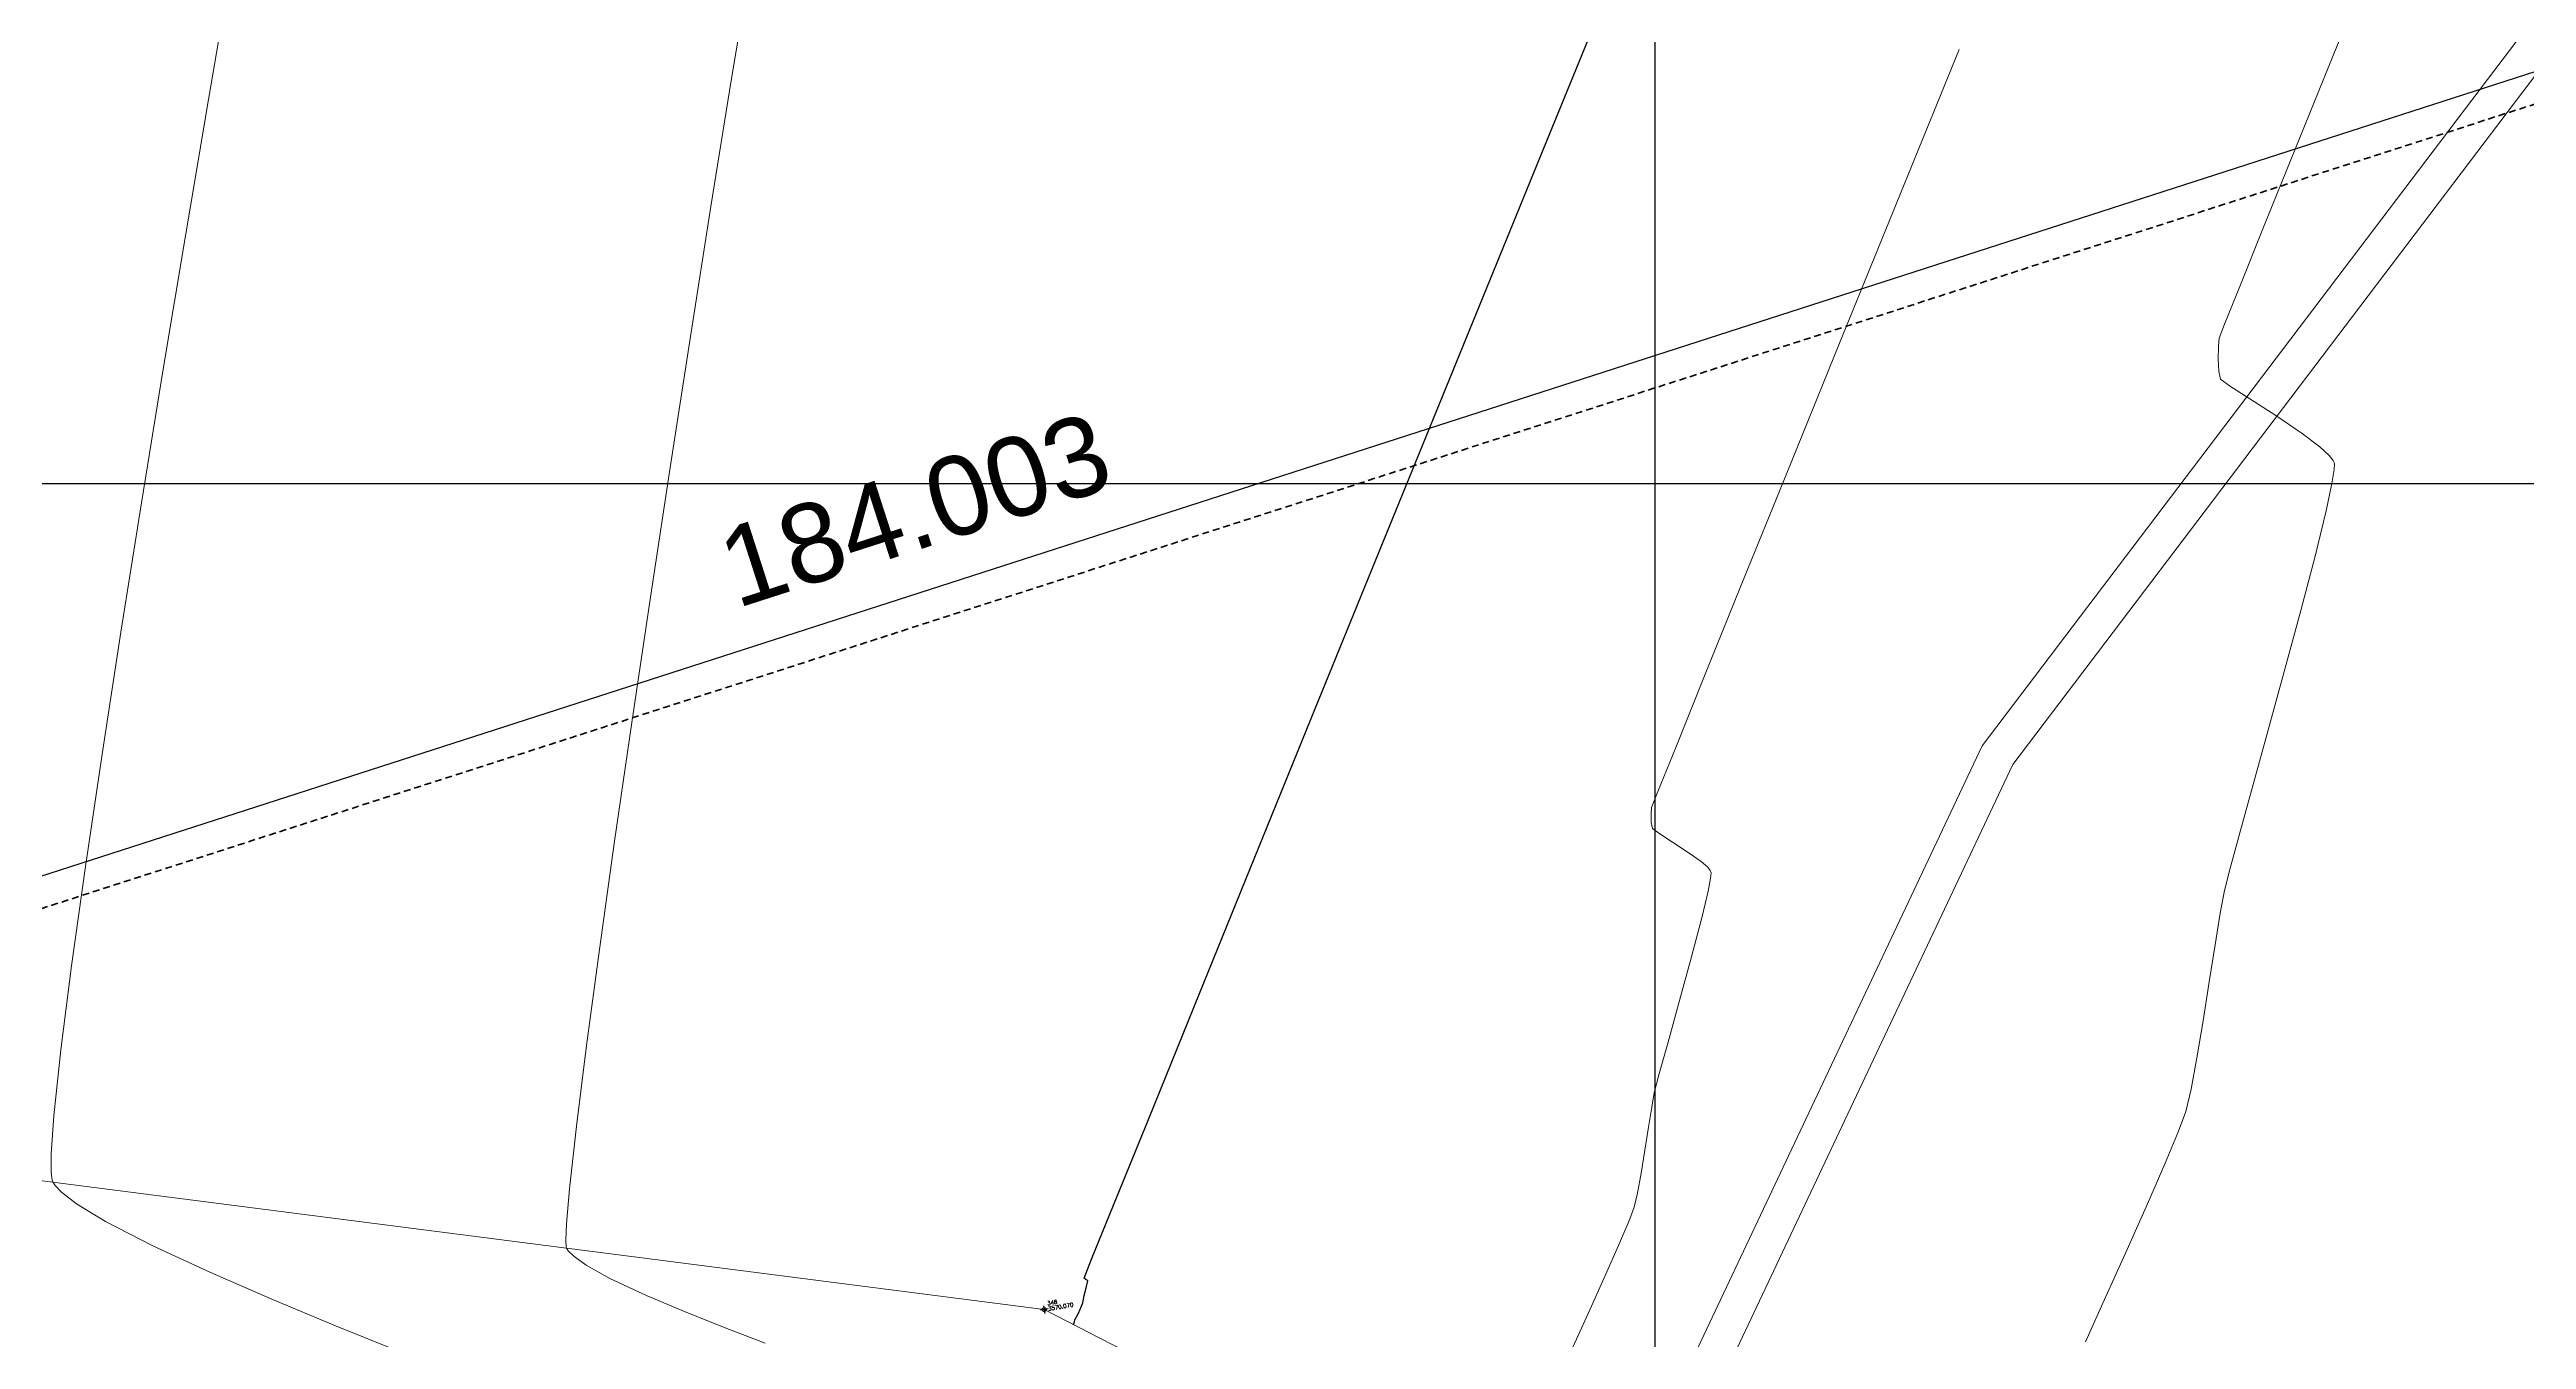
# Model space of a CAD drawing. Header units: millimetres. Extents: x 736950 to 740938, y 8500595 to 8502163.
# Drawn here: x 738059.5 to 738122, y 8501278.4 to 8501310.9 of the extents above; entities that cross this region are included whole.
import ezdxf

# ---------------------------------------------------------------- set-up
doc = ezdxf.new("R2010")
doc.units = ezdxf.units.MM
doc.linetypes.add('DASHED', pattern=[0.75, 0.5, -0.25])
for name, color, linetype, lineweight in [('CAMINO ACTUAL', 1, 'Continuous', 13), ('CONT-MJR', 80, 'Continuous', 30), ('CONT-MNR', 96, 'Continuous', 15), ('COTAS', 40, 'Continuous', 5), ('PERIMETRO', 7, 'Continuous', 35), ('pista', 251, 'Continuous', 5), ('saiwite', 5, 'Continuous', 5)]:
    doc.layers.add(name, color=color, linetype=linetype, lineweight=lineweight)
doc.layers.add('Cuadricula Coordenadas', color=5, linetype='Continuous')
doc.styles.add('5mm', font='arial.ttf', dxfattribs={"height": 3})
doc.styles.add('COTAS', font='arial.ttf')
doc.dimstyles.new('Copy of GenDist', dxfattribs={"dimtxt": 2, "dimasz": 2, "dimexe": 0.18, "dimexo": 0.0625, "dimgap": 1, "dimtad": 2, "dimdec": 3, "dimzin": 1, "dimdsep": 46, "dimtxsty": 'COTAS', "dimcen": 0.09, "dimadec": 3, "dimazin": 0, "dimtfac": 1, "dimtdec": 3, "dimtofl": 0, "dimtmove": 0, "dimatfit": 3, "dimfxl": 1, "dimtolj": 1, "dimtzin": 0, "dimarcsym": 0})

# ---------------------------------------------------------------- blocks, each defined once
blk = doc.blocks.new('*D157')
at = {"layer": 'COTAS', "color": 0, "lineweight": -2, "transparency": 16777216}
for p, q in [((738169.7117402977, 8501324.95614536), (738169.4360799836, 8501325.810938135)), ((737996.2726181126, 8501269.778691178), (738167.5878572729, 8501325.025780309)), ((737994.5895635025, 8501268.481364962), (737994.3139031883, 8501269.336157737))]:
    blk.add_line(p, q, dxfattribs=at)
at = {"layer": 'COTAS', "color": 0, "transparency": 16777216}
for points in [[(738167.4855496674, 8501325.34302511), (738167.6901648785, 8501324.708535507), (738169.4913260904, 8501325.639625942)], [(737996.1703105071, 8501270.09593598), (737996.3749257182, 8501269.461446375), (737994.3691492951, 8501269.164845545)]]:
    blk.add_solid(points, dxfattribs=at)
at = {"layer": 'Defpoints', "color": 0, "transparency": 16777216}
for p in [(738169.4913260904, 8501325.639625942), (738169.7309229737, 8501324.89666196), (737994.6087461784, 8501268.421881562)]:
    blk.add_point(p, dxfattribs=at)
at = {"layer": 'COTAS', "color": 0, "transparency": 16777216, "insert": (738081.3096925169, 8501299.326479118), "char_height": 2, "attachment_point": 5, "rotation": 17.873882615968956, "style": 'COTAS'}
blk.add_mtext('\\A1;184.003', dxfattribs=at)

msp = doc.modelspace()

# ---------------------------------------------------------------- hatches: boundary and pattern name
at = {"layer": 'pista'}
h = msp.add_hatch(dxfattribs=at)
h.set_pattern_fill('HONEY', color=256, scale=3, angle=9.94991650582834, style=0)
h.set_pattern_definition([(9.94991650582834, (1479841.21072825, -18.49207214638591), (0.4979252195647159, 0.4170677100899267), [0.375, -0.75]), (129.9499165058283, (1479841.21072825, -18.49207214638591), (-0.6101538418184378, 0.222682034283025), [0.3749999999999999, -0.7499999999999998]), (69.94991650582834, (1479841.21072825, -18.49207214638591), (-0.112228622253722, 0.6397497443729518), [-0.75, 0.375])])
h.paths.add_polyline_path([(737744.7999806425, 8501250.923935566), (737743.4751223363, 8501250.754223157), (737756.465848178, 8501242.026572531), (737763.5739612179, 8501242.006896213), (737770.002546867, 8501243.455222024), (737769.8468594846, 8501244.342704736), (737763.4750639071, 8501242.907173423), (737756.7405500773, 8501242.925815564)])
h.paths.add_polyline_path([(737794.2809870465, 8501256.017245878), (737809.7820272583, 8501263.709828075), (737823.391616501, 8501273.483615467), (737837.0791595323, 8501280.557800073), (737851.5530432165, 8501285.77819753), (737870.8510758049, 8501293.050216693, -0.9976846880626209), (737871.0089264096, 8501292.63424804), (737865.2748787645, 8501289.581801567, 0.7845063948290762), (737866.1540430214, 8501286.121818589), (737883.2588851704, 8501291.348365877), (737897.4188924351, 8501296.516943583), (737903.2981396064, 8501301.44146652, -0.5512150924587264), (737904.1219025984, 8501301.177325813), (737906.855912117, 8501297.98174819, 0.5618964424650519), (737910.2738656431, 8501298.536066804), (737914.22079628, 8501308.558674501), (737925.6412323939, 8501300.72656757, 0.340189525830376), (737928.7023693406, 8501300.894137181), (737936.9171069289, 8501306.117412793, -0.358727273887905), (737938.1716059428, 8501305.962964654), (737943.1732157968, 8501301.051021611, 0.3417074120720416), (737946.0555081918, 8501300.709858142), (737955.8779356404, 8501307.072689936), (737971.8320576148, 8501314.464803053), (737988.5677626224, 8501323.411181662), (738023.1375471824, 8501336.282937778), (738044.4246208373, 8501357.728329657), (738061.4456776979, 8501362.208386911), (738078.9085143938, 8501363.070318012), (738112.0997810266, 8501372.051506756), (738118.6561313582, 8501373.365123207), (738128.3493353954, 8501376.976906104), (738155.2251721952, 8501366.826195797), (738176.6167526407, 8501363.543890122), (738193.8053773039, 8501353.328603027), (738204.7313956148, 8501340.877429372), (738207.705198212, 8501335.751671141), (738214.35685511, 8501331.742925933), (738229.9282901662, 8501313.374534177), (738233.5603594936, 8501308.186787868), (738234.53883727, 8501308.358438132), (738230.6417003467, 8501313.924784988), (738214.9478837823, 8501332.43754055), (738208.3676942562, 8501336.403214611), (738205.4657963786, 8501341.405035153), (738194.387784551, 8501354.029418997), (738176.9261677533, 8501364.406946706), (738155.4549153853, 8501367.70147717), (738128.3514754312, 8501377.93815071), (738118.4090486554, 8501374.233504975), (738111.8936108743, 8501372.928085677), (738078.7671659255, 8501363.964436961), (738061.3074614278, 8501363.102660457), (738043.958527311, 8501358.536303693), (738022.6381405202, 8501337.057350922), (737988.196920163, 8501324.233464561), (737971.4304040315, 8501315.270615296), (737955.4419368334, 8501307.862588815), (737945.5806043665, 8501301.47455489, -0.3391433520832071), (737943.8038299843, 8501301.693147572), (737938.8116631231, 8501306.59581691, 0.3560082385246841), (737936.4342009705, 8501306.876887502), (737928.158540546, 8501301.61487459, -0.3502196171718997), (737926.1502499409, 8501301.468794718), (737914.5128481541, 8501309.44969617, 0.4302069892023044), (737913.4330382891, 8501309.014522241), (737909.4507249827, 8501298.90206584, -0.5704007069138802), (737907.5397775185, 8501298.566836312), (737904.9064502402, 8501301.644734057, 0.4931454261128044), (737902.7202336333, 8501302.131411942), (737896.9620044216, 8501297.308254998), (737882.9728831241, 8501292.20205278), (737866.0373022418, 8501287.027224885, -0.7384715771871906), (737865.6977918843, 8501288.787355538), (737871.5108758068, 8501291.881875956, 0.9119586051647783), (737870.5337161538, 8501293.892406015), (737851.2416702455, 8501286.62264278), (737836.7183275839, 8501281.384406622), (737822.9200107896, 8501274.252970394), (737809.3164408724, 8501264.483505804), (737793.8201376351, 8501256.79327439), (737778.9884914039, 8501246.402265295), (737769.846859484, 8501244.34270474), (737770.0025468671, 8501243.455222024), (737779.3594973255, 8501245.563292695)])
h.paths.add_polyline_path([(738260.5182952256, 8501271.251537092), (738234.538837269, 8501308.358438132), (738233.56035949, 8501308.186787868), (738259.6897886079, 8501270.86568047), (738269.3749442189, 8501234.589470252), (738274.5057655985, 8501215.583008338), (738279.7983711922, 8501189.602392923), (738280.7089290785, 8501189.641305126), (738275.382018582, 8501215.790318219), (738270.2441657205, 8501234.822827347)])

# ---------------------------------------------------------------- linework, layer by layer
at = {"linetype": 'Continuous', "extrusion": (-0.172787269436437, 0.9849591664230046, 0), "elevation": 8245881.213062788}
msp.add_lwpolyline([(-2195896.082162655, 0), (-2195895.882162654, 0)], dxfattribs=at)
at = {"linetype": 'Continuous', "extrusion": (0.9849591664230046, 0.172787269436437, 0), "elevation": 2195895.982162654}
msp.add_lwpolyline([(8245881.313062789, 0), (8245881.113062788, 0)], dxfattribs=at)
at = {"linetype": 'Continuous'}
msp.add_circle((738084.5772402195, 8501279.156765765), 0.05, dxfattribs=at)
at = {"layer": 'CAMINO ACTUAL'}
for points in [[(738093.8761718919, 8501235.46064126), (738093.9013649912, 8501263.021458106), (738108.246504098, 8501293.376162551), (738130.6927590324, 8501322.971834073), (738156.0281694944, 8501333.182252103), (738181.8628178234, 8501325.055443931), (738207.9830106231, 8501315.289604774), (738229.969835605, 8501314.273574755)], [(738094.776171516, 8501235.459818577), (738094.8011804053, 8501262.819112971), (738109.0201933249, 8501292.906930974), (738131.2596733273, 8501322.229967128), (738156.0656004942, 8501332.226998217), (738181.5699871156, 8501324.204080507), (738207.8002450941, 8501314.397090089), (738229.9282901693, 8501313.374534167)]]:
    msp.add_lwpolyline(points, dxfattribs=at)
at = {"layer": 'CONT-MJR', "extrusion": (0.9254876632796858, -0.3787777516131415, 0), "elevation": -2537006.66056322}
msp.add_lwpolyline([(8147430.894077823, 3570.000000000004), (8147436.447817231, 3570.000000000004)], dxfattribs=at)
at = {"layer": 'CONT-MJR', "extrusion": (0.9257114995662992, -0.3782303789632901, 0), "elevation": -2532188.063890978}
msp.add_lwpolyline([(8148924.387665384, 3570.000000000012), (8148929.781180108, 3570.000000000012)], dxfattribs=at)
at = {"layer": 'CONT-MJR', "elevation": 3570}
for points in [[(738093.2103041058, 8501298.712782802), (738095.1494814756, 8501303.465769906)], [(738091.4091124175, 8501294.292419989), (738093.2103041058, 8501298.712782802)], [(738088.3693738305, 8501286.820658378), (738089.7830783472, 8501290.297454251)], [(738087.2051708035, 8501283.95480516), (738088.3693738305, 8501286.820658378)], [(738086.3276412021, 8501281.792667385), (738087.2051708035, 8501283.95480516)], [(738085.5812900186, 8501279.950629331), (738085.7739569617, 8501280.427017847)], [(738085.6294886591, 8501279.915103128), (738085.5812900186, 8501279.950629331)], [(738085.5845007465, 8501279.51423252), (738085.6336338597, 8501279.701736094)], [(738085.678076578, 8501279.879447076), (738085.6294886591, 8501279.915103128)], [(738085.6336338597, 8501279.701736094), (738085.678076578, 8501279.879447076)], [(738085.352783753, 8501278.894377487), (738085.3904129015, 8501278.971222086)], [(738085.4916897481, 8501279.1881301), (738085.5514488149, 8501279.325806664)], [(738085.5685460918, 8501279.41982165), (738085.5845007465, 8501279.51423252)], [(738085.3163984045, 8501278.768607358), (738085.3176370908, 8501278.77296667)]]:
    msp.add_lwpolyline(points, dxfattribs=at)
at = {"layer": 'CONT-MJR', "extrusion": (0.9262174336017844, -0.3769897421576933, 0), "elevation": -2521267.612594452}
msp.add_lwpolyline([(8152295.558623761, 3570), (8152299.871828839, 3570)], dxfattribs=at)
at = {"layer": 'CONT-MJR', "extrusion": (0.9267292177067779, -0.3757298990612588, 0), "elevation": -2510179.584835235}
msp.add_lwpolyline([(8155705.852983599, 3570), (8155707.32660665, 3570)], dxfattribs=at)
at = {"layer": 'CONT-MJR', "extrusion": (0.8963930974426283, -0.4432599856260553, 0), "elevation": -3106662.145297619}
msp.add_lwpolyline([(7947651.50878287, 3570.00000000001), (7947651.600043254, 3570.00000000001)], dxfattribs=at)
at = {"layer": 'CONT-MJR', "extrusion": (0.9118495221490698, -0.4105246021330673, 0), "elevation": -2816961.353426777}
msp.add_lwpolyline([(8054889.470004864, 3570), (8054889.618168388, 3570)], dxfattribs=at)
at = {"layer": 'CONT-MJR', "extrusion": (0.9838631997063161, -0.1789223414323927, 0), "elevation": -794893.5898386906}
msp.add_lwpolyline([(8496155.874127945, 3570.000000000003), (8496155.969684916, 3570.000000000003)], dxfattribs=at)
at = {"layer": 'CONT-MJR', "extrusion": (0.9620909109546475, -0.2727289479656616, 0), "elevation": -1608439.640506292}
msp.add_lwpolyline([(8380300.271150975, 3570), (8380300.295201135, 3570)], dxfattribs=at)
at = {"layer": 'CONT-MJR', "extrusion": (0.9616083065876747, -0.2744256997833558, 0), "elevation": -1623220.403956966}
msp.add_lwpolyline([(8377449.888544735, 3570.000000000004), (8377449.94220189, 3570.000000000004)], dxfattribs=at)
at = {"layer": 'CONT-MJR', "extrusion": (0.9586139010809986, -0.2847093055280585, 0), "elevation": -1712854.330755776}
msp.add_lwpolyline([(8359583.844637943, 3570), (8359583.893328254, 3570)], dxfattribs=at)
at = {"layer": 'CONT-MNR', "extrusion": (0.9264653033857615, -0.3763801822922255, 0), "elevation": -2515885.01819342}
msp.add_lwpolyline([(8153982.137319133, 3568), (8153985.059008543, 3568)], dxfattribs=at)
at = {"layer": 'CONT-MNR', "extrusion": (0.9857317546820263, -0.1683238183130761, 0), "elevation": -703440.2958852751}
msp.add_lwpolyline([(8504244.57434965, 3572), (8504247.91627712, 3572)], dxfattribs=at)
at = {"layer": 'CONT-MNR', "extrusion": (0.9864678814310733, -0.1639546245303559, 0), "elevation": -665740.1776109008}
msp.add_lwpolyline([(8507280.507807335, 3571), (8507283.551066313, 3571)], dxfattribs=at)
at = {"layer": 'CONT-MNR', "extrusion": (0.9260643813219468, -0.3773655543989143, 0), "elevation": -2524566.69942657}
msp.add_lwpolyline([(8151293.502529235, 3569), (8151297.667385211, 3569)], dxfattribs=at)
at = {"layer": 'CONT-MNR', "extrusion": (0.9267301450241493, -0.3757276118460278, 0), "elevation": -2510141.829869902}
msp.add_lwpolyline([(8155749.408783414, 3568), (8155751.964989314, 3568)], dxfattribs=at)
at = {"layer": 'CONT-MNR', "extrusion": (0.9871347372595588, -0.1598906204112734, 0), "elevation": -630698.6273673747}
msp.add_lwpolyline([(8509946.893506465, 3571), (8509950.109374369, 3571)], dxfattribs=at)
at = {"layer": 'CONT-MNR', "extrusion": (0.9860967391903751, -0.1661722629024158, 0), "elevation": -684879.875302047}
msp.add_lwpolyline([(8505755.998881884, 3572.000000000013), (8505759.436207741, 3572.000000000013)], dxfattribs=at)
at = {"layer": 'CONT-MNR'}
for points, elevation in [([(738115.3516295027, 8501306.463163614), (738116.146150328, 8501308.427514305)], 3568), ([(738114.3670866148, 8501304.014675625), (738114.7497124462, 8501304.970006866)], 3568), ([(738114.2121259302, 8501303.44881857), (738114.2304394643, 8501303.663801465)], 3568), ([(738061.7935380129, 8501299.50512134), (738062.3433179953, 8501302.87784572)], 3572), ([(738115.0056962469, 8501302.131334621), (738114.4950346717, 8501302.460076205)], 3568), ([(738116.3275187269, 8501301.25970621), (738115.6624971916, 8501301.709964454)], 3568), ([(738117.0776336819, 8501299.998253448), (738117.1319739255, 8501300.347140042)], 3568), ([(738117.1376539994, 8501300.487472495), (738117.1305484555, 8501300.527487516)], 3568), ([(738117.1319739255, 8501300.347140042), (738117.1376539994, 8501300.487472495)], 3568), ([(738116.9305908672, 8501299.309377948), (738117.0776336819, 8501299.998253448)], 3568), ([(738101.2257101056, 8501295.100283721), (738102.169661036, 8501297.43059214)], 3569), ([(738115.892210621, 8501295.310861284), (738116.2933768751, 8501296.795790296)], 3568), ([(738073.7348454184, 8501290.976481771), (738074.1667911268, 8501293.963242972)], 3571), ([(738115.0875833813, 8501292.400071073), (738115.4794245372, 8501293.811265662)], 3568), ([(738060.3762643831, 8501290.33609426), (738060.7971003128, 8501293.165113939)], 3572), ([(738099.9052223685, 8501291.824653726), (738100.0635022628, 8501292.222295005)], 3569), ([(738114.7492519108, 8501291.18034515), (738115.0875833813, 8501292.400071073)], 3568), ([(738099.8941522259, 8501291.662708608), (738099.9052223685, 8501291.824653726)], 3569), ([(738099.8983861947, 8501291.443024755), (738099.8941522259, 8501291.662708608)], 3569), ([(738099.9248606318, 8501291.291539015), (738099.8983861947, 8501291.443024755)], 3569), ([(738073.3510270027, 8501288.237231737), (738073.7348454184, 8501290.976481771)], 3571), ([(738100.0853216, 8501291.173864353), (738099.9248606318, 8501291.291539015)], 3569), ([(738114.4969948824, 8501290.255155532), (738114.7492519108, 8501291.18034515)], 3568), ([(738060.0242315916, 8501287.826572828), (738060.3762643831, 8501290.33609426)], 3572), ([(738101.3875317855, 8501290.23635974), (738101.3216892917, 8501290.314822637)], 3569), ([(738101.4043125167, 8501290.203467296), (738101.3875317855, 8501290.23635974)], 3569), ([(738101.3963289232, 8501290.04295129), (738101.4084887692, 8501290.170669556)], 3569), ([(738101.4084887692, 8501290.170669556), (738101.4043125167, 8501290.203467296)], 3569), ([(738101.1796134191, 8501289.074121252), (738101.3326973676, 8501289.714705952)], 3569), ([(738100.9139185995, 8501288.059096184), (738101.1796134191, 8501289.074121252)], 3569), ([(738114.1278365094, 8501288.360642364), (738114.2578614064, 8501289.159972625)], 3568), ([(738113.981185529, 8501287.422937693), (738114.1278365094, 8501288.360642364)], 3568), ([(738073.0258955507, 8501285.815481009), (738073.3510270027, 8501288.237231737)], 3571), ([(738100.611427964, 8501286.950936547), (738100.9139185995, 8501288.059096184)], 3569), ([(738113.8257916307, 8501286.440217234), (738113.981185529, 8501287.422937693)], 3568), ([(738072.7700107337, 8501283.781217728), (738073.0258955507, 8501285.815481009)], 3571), ([(738099.9089649197, 8501284.265657248), (738099.9739388997, 8501284.62090119)], 3569), ([(738099.8276713717, 8501283.758320391), (738099.9089649197, 8501284.265657248)], 3569), ([(738059.5416364878, 8501282.423145015), (738059.5157998519, 8501282.614835657)], 3572), ([(738059.562349688, 8501282.366102984), (738059.5416364878, 8501282.423145015)], 3572), ([(738072.5176260516, 8501281.319414329), (738072.593932222, 8501282.204430033)], 3571), ([(738060.8811188941, 8501281.382168515), (738060.1525234226, 8501281.824606968)], 3572), ([(738072.700633621, 8501280.502759857), (738072.5653491387, 8501280.639767716)], 3571), ([(738111.3733293595, 8501279.484919457), (738111.9090029411, 8501280.676018462)], 3568), ([(738065.0826394566, 8501279.418844083), (738063.5146142213, 8501280.099526111)], 3572), ([(738098.3890199608, 8501279.239411851), (738098.7442699646, 8501280.029412309)], 3569), ([(738076.6352151493, 8501278.654878052), (738075.6017949957, 8501279.062931877)], 3571)]:
    msp.add_lwpolyline(points, dxfattribs=dict(at, elevation=elevation))
at = {"layer": 'CONT-MNR', "extrusion": (0.9262700478747639, -0.3768604495169037, 0), "elevation": -2520120.843977919}
msp.add_lwpolyline([(8152665.242676726, 3569), (8152669.116061124, 3569)], dxfattribs=at)
at = {"layer": 'CONT-MNR', "extrusion": (0.9876955891993352, -0.1563886922900062, 0), "elevation": -600513.7099182002}
msp.add_lwpolyline([(8512126.86059598, 3571.00000000001), (8512130.178343361, 3571.00000000001)], dxfattribs=at)
at = {"layer": 'CONT-MNR', "extrusion": (0.9274764285708229, -0.3738816315968347, 0), "elevation": -2493897.740949701}
msp.add_lwpolyline([(8160727.518701532, 3568.000000000003), (8160729.128614953, 3568.000000000003)], dxfattribs=at)
at = {"layer": 'CONT-MNR', "extrusion": (0.9865034432003992, -0.1637405159200281, 0), "elevation": -663906.6762311201}
msp.add_lwpolyline([(8507415.269560302, 3572.00000000001), (8507418.73198708, 3572.00000000001)], dxfattribs=at)
at = {"layer": 'CONT-MNR', "extrusion": (0.9318286485307087, -0.362898566788894, 0), "elevation": -2397314.929619038}
msp.add_lwpolyline([(8189618.900142253, 3568.000000000005), (8189619.276685905, 3568.000000000005)], dxfattribs=at)
at = {"layer": 'CONT-MNR', "extrusion": (0.9881988987428505, -0.1531761617335327, 0), "elevation": -572831.5314677343}
msp.add_lwpolyline([(8514031.208433393, 3571.000000000004), (8514034.55731979, 3571.000000000004)], dxfattribs=at)
at = {"layer": 'CONT-MNR', "extrusion": (0.9264612007276355, -0.3763902808871504, 0), "elevation": -2515982.706954427}
msp.add_lwpolyline([(8153939.756325502, 3569.00000000001), (8153943.257449583, 3569.00000000001)], dxfattribs=at)
at = {"layer": 'CONT-MNR', "extrusion": (0.9999354288035956, -0.01136390000701473, 0), "elevation": 641458.5888865066}
msp.add_lwpolyline([(8509142.053488696, 3568.000000000013), (8509142.365584243, 3568.000000000013)], dxfattribs=at)
at = {"layer": 'CONT-MNR', "extrusion": (0.9984855111461222, 0.05501530724505216, 0), "elevation": 1204698.146888779}
msp.add_lwpolyline([(8447820.121083062, 3568.00000000001), (8447820.427932229, 3568.00000000001)], dxfattribs=at)
at = {"layer": 'CONT-MNR', "extrusion": (0.9772310496689074, 0.2121779337325287, 0), "elevation": 2525097.007902537}
msp.add_lwpolyline([(8151125.334726659, 3568.000000000004), (8151125.53724789, 3568.000000000004)], dxfattribs=at)
at = {"layer": 'CONT-MNR', "extrusion": (0.605425833888899, 0.795901727388458, 0), "elevation": 7213074.896688252}
msp.add_lwpolyline([(4559441.529424834, 3568), (4559441.814137655, 3568)], dxfattribs=at)
at = {"layer": 'CONT-MNR', "extrusion": (0.5399784482663808, 0.841678843388517, 0), "elevation": 7553932.340616049}
msp.add_lwpolyline([(3969263.368493352, 3568), (3969264.148839618, 3568)], dxfattribs=at)
at = {"layer": 'CONT-MNR', "extrusion": (0.6048325401279242, 0.7963526846833651, 0), "elevation": 7216470.854752162}
msp.add_lwpolyline([(4554062.157155276, 3568), (4554062.716272666, 3568)], dxfattribs=at)
at = {"layer": 'CONT-MNR', "extrusion": (0.6792832537017542, 0.7338761893128556, 0), "elevation": 6740292.687518437}
msp.add_lwpolyline([(5233104.703278969, 3568), (5233105.026206399, 3568)], dxfattribs=at)
at = {"layer": 'CONT-MNR', "extrusion": (0.988680068311541, -0.1500390699900755, 0), "elevation": -545807.0328829744}
msp.add_lwpolyline([(8515803.056794688, 3571.000000000013), (8515806.36607462, 3571.000000000013)], dxfattribs=at)
at = {"layer": 'CONT-MNR', "extrusion": (0.9266478541582346, -0.3759305180268546, 0), "elevation": -2511936.355316933}
msp.add_lwpolyline([(8155184.152616539, 3569), (8155187.200691122, 3569)], dxfattribs=at)
at = {"layer": 'CONT-MNR', "extrusion": (0.7888064770312511, 0.6146416368857112, 0), "elevation": 5807484.857349549}
msp.add_lwpolyline([(6252203.454964047, 3568), (6252203.609972293, 3568)], dxfattribs=at)
at = {"layer": 'CONT-MNR', "extrusion": (0.8991518129373886, 0.4376368554994056, 0), "elevation": 4384161.786597865}
msp.add_lwpolyline([(7320932.521612512, 3568.00000000001), (7320932.579907005, 3568.00000000001)], dxfattribs=at)
at = {"layer": 'CONT-MNR', "extrusion": (0.9875344761541094, -0.1574028538719318, 0), "elevation": -609267.3370752168}
msp.add_lwpolyline([(8511496.084276361, 3572.000000000004), (8511499.386055911, 3572.000000000004)], dxfattribs=at)
at = {"layer": 'CONT-MNR', "extrusion": (0.9713984292950572, -0.2374554517443139, 0), "elevation": -1301674.240909908}
msp.add_lwpolyline([(8433417.50514354, 3568.000000000013), (8433418.68529048, 3568.000000000013)], dxfattribs=at)
at = {"layer": 'CONT-MNR', "extrusion": (0.967561561765117, -0.2526353581639909, 0), "elevation": -1433555.207278864}
msp.add_lwpolyline([(8412002.278907593, 3568.000000000012), (8412003.691938892, 3568.000000000012)], dxfattribs=at)
at = {"layer": 'CONT-MNR', "extrusion": (0.9891703336513277, -0.1467721057426137, 0), "elevation": -517671.7466979373}
msp.add_lwpolyline([(8517556.485743228, 3571.000000000006), (8517559.684670774, 3571.000000000006)], dxfattribs=at)
at = {"layer": 'CONT-MNR', "extrusion": (0.9882277023869128, -0.1529902226780637, 0), "elevation": -571242.6086419877}
msp.add_lwpolyline([(8514129.497576447, 3572.000000000012), (8514132.613645995, 3572.000000000012)], dxfattribs=at)
at = {"layer": 'CONT-MNR', "extrusion": (0.9641400590178778, -0.2653939460443724, 0), "elevation": -1544545.209160015}
msp.add_lwpolyline([(8392329.296642914, 3568.00000000001), (8392330.852014054, 3568.00000000001)], dxfattribs=at)
at = {"layer": 'CONT-MNR', "extrusion": (0.9270894296141627, -0.3748402186234645, 0), "elevation": -2502341.469631846}
msp.add_lwpolyline([(8158128.950708169, 3569.000000000013), (8158130.850315141, 3569.000000000013)], dxfattribs=at)
at = {"layer": 'CONT-MNR', "extrusion": (0.9274983078060725, -0.3738273518843587, 0), "elevation": -2493428.999165735}
msp.add_lwpolyline([(8160856.142508269, 3569), (8160857.346697177, 3569)], dxfattribs=at)
at = {"layer": 'CONT-MNR', "extrusion": (-0.5385494787533452, -0.8425938873113786, 0), "elevation": -7560639.393570028}
msp.add_lwpolyline([(-3956446.89329258, 3569), (-3956447.310299078, 3569)], dxfattribs=at)
at = {"layer": 'CONT-MNR', "extrusion": (-0.5479950003194712, -0.8364816074635849, 0), "elevation": -7515648.867813197}
msp.add_lwpolyline([(-4041256.995713364, 3569.000000000013), (-4041257.496718795, 3569.000000000013)], dxfattribs=at)
at = {"layer": 'CONT-MNR', "extrusion": (0.5851338846037325, 0.8109367035031438, 0), "elevation": 7325896.456259804}
msp.add_lwpolyline([(4375839.790357095, 3569), (4375840.161823072, 3569)], dxfattribs=at)
at = {"layer": 'CONT-MNR', "extrusion": (0.6544892281266407, 0.7560713261764356, 0), "elevation": 6910661.206850516}
msp.add_lwpolyline([(5005945.691086547, 3569), (5005945.908901113, 3569)], dxfattribs=at)
at = {"layer": 'CONT-MNR', "extrusion": (0.9693937106250231, -0.24551137203936, 0), "elevation": -1371639.883540085}
msp.add_lwpolyline([(8422312.264182, 3568.00000000001), (8422312.808424927, 3568.00000000001)], dxfattribs=at)
at = {"layer": 'CONT-MNR', "extrusion": (0.9817238997980733, -0.1903107578810581, 0), "elevation": -893275.1697903201}
msp.add_lwpolyline([(8486387.916053036, 3569), (8486388.2504091, 3569)], dxfattribs=at)
at = {"layer": 'CONT-MNR', "extrusion": (0.9831561530686912, -0.1827675536936798, 0), "elevation": -828078.2487266227}
msp.add_lwpolyline([(8492998.083899008, 3568.000000000006), (8492998.661220558, 3568.000000000006)], dxfattribs=at)
at = {"layer": 'CONT-MNR', "extrusion": (0.9919752192792654, -0.126432449694901, 0), "elevation": -342701.3910966518}
msp.add_lwpolyline([(8526379.454757331, 3572.000000000013), (8526381.592806222, 3572.000000000013)], dxfattribs=at)
at = {"layer": 'CONT-MNR', "extrusion": (0.9635977612680359, -0.2673562314202333, 0), "elevation": -1561639.944661847}
msp.add_lwpolyline([(8389155.78621685, 3569), (8389156.871699974, 3569)], dxfattribs=at)
at = {"layer": 'CONT-MNR', "extrusion": (0.9863040741374329, -0.1649371799804435, 0), "elevation": -674173.5380999607}
msp.add_lwpolyline([(8506594.916973721, 3568), (8506595.86432622, 3568)], dxfattribs=at)
at = {"layer": 'CONT-MNR', "extrusion": (0.9638982898135351, -0.2662707022834886, 0), "elevation": -1552189.730896242}
msp.add_lwpolyline([(8390908.576417962, 3569.000000000004), (8390909.43590023, 3569.000000000004)], dxfattribs=at)
at = {"layer": 'CONT-MNR', "extrusion": (0.9944663189019887, -0.1050558925978368, 0), "elevation": -159134.591436178}
msp.add_lwpolyline([(8531778.155516472, 3572), (8531779.827900842, 3572)], dxfattribs=at)
at = {"layer": 'CONT-MNR', "extrusion": (0.9827364087957354, -0.1850112181119329, 0), "elevation": -847462.010067908}
msp.add_lwpolyline([(8491081.29066133, 3568.000000000003), (8491082.097262343, 3568.000000000003)], dxfattribs=at)
at = {"layer": 'CONT-MNR', "extrusion": (0.967841065062435, -0.2515624629765176, 0), "elevation": -1424240.632798715}
msp.add_lwpolyline([(8413570.609258885, 3569.000000000013), (8413571.080010524, 3569.000000000013)], dxfattribs=at)
at = {"layer": 'CONT-MNR', "extrusion": (0.9721908018860874, -0.2341901892225344, 0), "elevation": -1273330.300419432}
msp.add_lwpolyline([(8437729.173774336, 3568.000000000003), (8437729.747340867, 3568.000000000003)], dxfattribs=at)
at = {"layer": 'CONT-MNR', "extrusion": (0.997776935813207, -0.06664222654749255, 0), "elevation": 169874.3272946497}
msp.add_lwpolyline([(8531570.119486185, 3572), (8531571.07607185, 3572)], dxfattribs=at)
at = {"layer": 'CONT-MNR', "extrusion": (0.9374885434319319, -0.3480161360251485, 0), "elevation": -2266611.219951558}
msp.add_lwpolyline([(8226731.33520867, 3568.000000000006), (8226731.868823635, 3568.000000000006)], dxfattribs=at)
at = {"layer": 'CONT-MNR', "extrusion": (0.9938227159368211, -0.1109793191903822, 0), "elevation": -209953.2014327019}
msp.add_lwpolyline([(8530678.163339702, 3571.000000000013), (8530679.74992821, 3571.000000000013)], dxfattribs=at)
at = {"layer": 'CONT-MNR', "extrusion": (0.9879912969583354, -0.1545095373580109, 0), "elevation": -584293.2144214937}
msp.add_lwpolyline([(8513237.239209509, 3569.00000000001), (8513237.829091335, 3569.00000000001)], dxfattribs=at)
at = {"layer": 'CONT-MNR', "extrusion": (0.9229643112380924, -0.3848855416624448, 0), "elevation": -2590769.02298231}
msp.add_lwpolyline([(8130469.639558915, 3568.000000000004), (8130470.512440825, 3568.000000000004)], dxfattribs=at)
at = {"layer": 'CONT-MNR', "extrusion": (0.9999960519770429, 0.002809987602750697, 0), "elevation": 761945.1006791085}
msp.add_lwpolyline([(8499175.11348724, 3572.000000000012), (8499175.58674572, 3572.000000000012)], dxfattribs=at)
at = {"layer": 'CONT-MNR', "extrusion": (0.98705113893182, -0.1604058887117216, 0), "elevation": -635113.6973734294}
msp.add_lwpolyline([(8509596.195719084, 3569.00000000001), (8509596.78497701, 3569.00000000001)], dxfattribs=at)
at = {"layer": 'CONT-MNR', "extrusion": (0.9171438397984678, -0.3985563663018352, 0), "elevation": -2711284.734875723}
msp.add_lwpolyline([(8091077.662111081, 3568.00000000001), (8091078.777064523, 3568.00000000001)], dxfattribs=at)
at = {"layer": 'CONT-MNR', "extrusion": (0.8396389431181075, 0.5431449578146771, 0), "elevation": 5237132.202997172}
msp.add_lwpolyline([(6737134.317881458, 3572.000000000004), (6737134.411166181, 3572.000000000004)], dxfattribs=at)
at = {"layer": 'CONT-MNR', "extrusion": (0.7296205742780342, 0.6838521898701442, 0), "elevation": 6352123.987901669}
msp.add_lwpolyline([(5697986.547022673, 3572.000000000002), (5697986.782291639, 3572.000000000002)], dxfattribs=at)
at = {"layer": 'CONT-MNR', "extrusion": (0.6100647560534144, 0.7923515592345914, 0), "elevation": 7186268.396121979}
msp.add_lwpolyline([(4601529.309809326, 3572.000000000013), (4601529.787649505, 3572.000000000013)], dxfattribs=at)
at = {"layer": 'CONT-MNR', "extrusion": (0.9736314091654696, -0.2281268925104226, 0), "elevation": -1220734.160025556}
msp.add_lwpolyline([(8445495.259049898, 3569), (8445495.617904317, 3569)], dxfattribs=at)
at = {"layer": 'CONT-MNR', "extrusion": (0.9839306551778816, -0.1785510173626147, 0), "elevation": -791673.7916789209}
msp.add_lwpolyline([(8496460.482404597, 3569.000000000003), (8496460.99445862, 3569.000000000003)], dxfattribs=at)
at = {"layer": 'CONT-MNR', "extrusion": (0.9343429431774303, -0.3563751738470813, 0), "elevation": -2340007.728298555}
msp.add_lwpolyline([(8206152.539841641, 3569.000000000013), (8206152.928844955, 3569.000000000013)], dxfattribs=at)
at = {"layer": 'CONT-MNR', "extrusion": (0.9139997177509084, -0.4057148209657369, 0), "elevation": -2774461.49095304}
msp.add_lwpolyline([(8069631.079415939, 3568.00000000001), (8069632.338781096, 3568.00000000001)], dxfattribs=at)
at = {"layer": 'CONT-MNR', "extrusion": (-0.4579229162644604, -0.8889919025277183, 0), "elevation": -7895545.300920147}
msp.add_lwpolyline([(-3236800.06492641, 3572.00000000001), (-3236801.415620201, 3572.00000000001)], dxfattribs=at)
at = {"layer": 'CONT-MNR', "extrusion": (0.9992753468158011, -0.03806285914327193, 0), "elevation": 413954.5976277876}
msp.add_lwpolyline([(8523213.568136647, 3571.00000000001), (8523213.989112372, 3571.00000000001)], dxfattribs=at)
at = {"layer": 'CONT-MNR', "extrusion": (0.9978743530064261, 0.0651672894327089, 0), "elevation": 1290509.052885629}
msp.add_lwpolyline([(8435111.835601686, 3571.000000000003), (8435111.992225474, 3571.000000000003)], dxfattribs=at)
at = {"layer": 'CONT-MNR', "extrusion": (0.9147642679182181, -0.4039880371249209, 0), "elevation": -2759229.074678099}
msp.add_lwpolyline([(8074850.265375105, 3569.000000000002), (8074851.079782462, 3569.000000000002)], dxfattribs=at)
at = {"layer": 'CONT-MNR', "extrusion": (0.9199956304015315, -0.3919286160030786, 0), "elevation": -2652847.28594362}
msp.add_lwpolyline([(8110423.313531457, 3569.000000000003), (8110423.968764389, 3569.000000000003)], dxfattribs=at)
at = {"layer": 'CONT-MNR', "extrusion": (0.4205529250370844, 0.9072680073951427, 0), "elevation": 8023334.226139203}
msp.add_lwpolyline([(2905616.798180162, 3572.00000000001), (2905618.377360155, 3572.00000000001)], dxfattribs=at)
at = {"layer": 'CONT-MNR', "extrusion": (0.9587771923163808, 0.2841589264723491, 0), "elevation": 3123361.900013827}
msp.add_lwpolyline([(7941104.147822694, 3571.000000000013), (7941104.188727756, 3571.000000000013)], dxfattribs=at)
at = {"layer": 'CONT-MNR', "extrusion": (0.8344364029421723, 0.5511042455333914, 0), "elevation": 5300966.469587053}
msp.add_lwpolyline([(6687023.113174072, 3571.000000000004), (6687023.189232894, 3571.000000000004)], dxfattribs=at)
at = {"layer": 'CONT-MNR', "extrusion": (0.5817284173920253, 0.8133830883406477, 0), "elevation": 7344155.654244808}
msp.add_lwpolyline([(4345100.209835263, 3571.00000000001), (4345100.600014878, 3571.00000000001)], dxfattribs=at)
at = {"layer": 'CONT-MNR', "extrusion": (-0.4863144334542984, -0.8737838816400911, 0), "elevation": -7787217.239878663}
msp.add_lwpolyline([(-3489378.31107172, 3571), (-3489378.994351687, 3571)], dxfattribs=at)
at = {"layer": 'CONT-MNR', "extrusion": (-0.4242542861777361, -0.9055430970747995, 0), "elevation": -8011406.263824602}
msp.add_lwpolyline([(-2938345.948065145, 3571.00000000001), (-2938346.986792632, 3571.00000000001)], dxfattribs=at)
at = {"layer": 'CONT-MNR', "extrusion": (0.3840038293424926, 0.923331500085588, 0), "elevation": 8132918.896485587}
msp.add_lwpolyline([(2583043.371214727, 3572.000000000013), (2583045.111232366, 3572.000000000013)], dxfattribs=at)
at = {"layer": 'CONT-MNR', "extrusion": (-0.387603439385469, -0.9218262166897594, 0), "elevation": -8122782.557388604}
msp.add_lwpolyline([(-2614747.564334375, 3571.000000000013), (-2614748.699195077, 3571.000000000013)], dxfattribs=at)
at = {"layer": 'CONT-MNR', "extrusion": (0.9103014039865238, -0.413946076077747, 0), "elevation": -2847179.182990689}
msp.add_lwpolyline([(8044258.548666883, 3569.000000000006), (8044259.359212214, 3569.000000000006)], dxfattribs=at)
at = {"layer": 'CONT-MNR', "extrusion": (0.9106190870553212, -0.4132467523048828, 0), "elevation": -2840987.832652762}
msp.add_lwpolyline([(8046448.236375879, 3568), (8046449.491227138, 3568)], dxfattribs=at)
at = {"layer": 'CONT-MNR', "extrusion": (0.3751042473106136, 0.9269826339525127, 0), "elevation": 8157389.71819832}
msp.add_lwpolyline([(2504689.092835191, 3572), (2504690.763312085, 3572)], dxfattribs=at)
at = {"layer": 'CONT-MNR', "extrusion": (0.3572889610968798, 0.9339938962746558, 0), "elevation": 8203849.008392025}
msp.add_lwpolyline([(2348052.98010649, 3571.00000000001), (2348053.946322576, 3571.00000000001)], dxfattribs=at)
at = {"layer": 'CONT-MNR', "extrusion": (0.9090105403541204, -0.4167731247634739, 0), "elevation": -2872165.495139963}
msp.add_lwpolyline([(8035370.549132991, 3569.00000000001), (8035371.196552359, 3569.00000000001)], dxfattribs=at)
at = {"layer": 'Cuadricula Coordenadas', "color": 8}
for p, q in [((738100, 8500595.507225098), (738100, 8502130.641312934)), ((736950.2264744169, 8501300), (738552.8979275209, 8501300))]:
    msp.add_line(p, q, dxfattribs=at)
at = {"layer": 'PERIMETRO', "linetype": 'DASHED', "ltscale": 0.35}
msp.add_lwpolyline([(737683.200969866, 8501281.329551859), (737744.6024409891, 8501182.423775388), (737752.754863814, 8501178.840202238), (737760.1534312089, 8501181.935448542), (737818.0712830903, 8501217.512164854), (737892.6513328891, 8501224.540148428), (737966.6724460352, 8501242.248666123), (737994.6087461784, 8501268.421881564), (738169.7309229737, 8501324.89666196), (738221.1104446506, 8501260.626977284), (738220.501630505, 8501242.23256058), (738236.8284346196, 8501144.032219619), (738320.8206677334, 8501132.278902221)], dxfattribs=at)
at = {"layer": 'saiwite'}
for p, q in [((738046.9512159519, 8501283.98407452), (738084.5772402195, 8501279.156765765)), ((738084.5772402195, 8501279.156765765), (738121.6650113715, 8501260.117828611))]:
    msp.add_line(p, q, dxfattribs=at)

# ---------------------------------------------------------------- texts
at = {"color": 2, "insert": (738084.642906555, 8501279.361186733), "char_height": 0.1, "width": 0.4, "attachment_point": 1, "rotation": 9.94991650582834, "style": '5mm'}
msp.add_mtext('\\Ftxt.shx;\\W1.0000000000;\\T1.0000000000;\\o\\l348', dxfattribs=at)
at = {"color": 1, "insert": (738084.6670967728, 8501279.22329245), "char_height": 0.1, "width": 0.7833333333333334, "attachment_point": 1, "rotation": 9.94991650582834, "style": '5mm'}
msp.add_mtext('\\Ftxt.shx;\\W1.0000000000;\\T1.0000000000;\\o\\l3570.070', dxfattribs=at)

# ---------------------------------------------------------------- dimensions: what is measured, and where the dimension line sits
at = {"layer": 'COTAS'}
dim = msp.add_aligned_dim(p1=(737994.6087461784, 8501268.421881562), p2=(738169.7309229737, 8501324.89666196), distance=0.7806421370546339, dimstyle='Copy of GenDist', dxfattribs=at)
dim.commit()
dim.dimension.update_dxf_attribs({"geometry": '*D157', "text_midpoint": (738081.3096925169, 8501299.326479118)})

doc.saveas('drawing.dxf')
